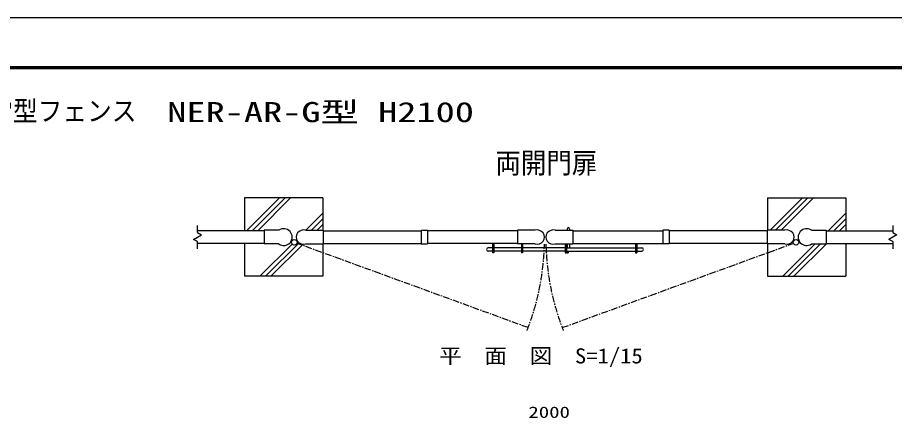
# Model space of a CAD drawing. Units: millimetres, scale not verified. Extents: x -4455 to 4455, y -3150 to 3150.
# Drawn here: x -627 to 2727, y 1615 to 3150 of the extents above; entities that cross this region are included whole.
import ezdxf
from ezdxf.enums import TextEntityAlignment as Align

# ---------------------------------------------------------------- set-up
doc = ezdxf.new("R2010")
doc.units = ezdxf.units.MM
doc.header["$LTSCALE"] = 20
doc.linetypes.add('USER1', pattern=[2, 1.25, -0.25, 0.25, -0.25])
for name, color, linetype, lineweight in [('0-0_1', 7, 'Continuous', 25), ('0-1_EXTCNT-LMEC0', 1, 'Continuous', 25), ('0-2_0', 7, 'Continuous', 25)]:
    doc.layers.add(name, color=color, linetype=linetype, lineweight=lineweight)
doc.layers.add('0-7_10', color=7, linetype='Continuous')
doc.styles.add('ＭＳ ゴシック', font='')
doc.styles.get('ＭＳ ゴシック').set_extended_font_data('MS Gothic')

msp = doc.modelspace()

# ---------------------------------------------------------------- linework, layer by layer
at = {"layer": '0-0_1'}
for p, q in [((241.15, 2459.5), (241.15, 2333.8)), ((541.15, 2459.5), (241.15, 2459.5)), ((541.15, 2459.5), (541.15, 2335.8)), ((2241.15, 2459.5), (2541.15, 2459.5)), ((2241.15, 2459.5), (2241.15, 2335.8)), ((2541.15, 2459.5), (2541.15, 2333.8)), ((316.15, 2333.8), (61.3, 2333.8)), ((372.49, 2335.8), (316.15, 2335.8)), ((316.15, 2335.8), (316.15, 2283.2)), ((474.24, 2335.8), (541.55, 2335.8)), ((541.55, 2335.8), (541.55, 2283.2)), ((541.55, 2333.8), (917.43, 2333.8)), ((917.43, 2335.8), (917.43, 2283.2)), ((917.43, 2335.8), (941.68, 2335.8)), ((941.68, 2335.8), (941.68, 2283.2)), ((1285.75, 2333.8), (941.68, 2333.8)), ((1285.75, 2335.8), (1285.75, 2283.2)), ((1353.07, 2335.8), (1285.75, 2335.8)), ((1429.24, 2335.8), (1496.55, 2335.8)), ((1474.75, 2340.8), (1474.75, 2335.8)), ((1484.75, 2340.8), (1484.75, 2335.8)), ((1496.55, 2335.8), (1496.55, 2283.2)), ((1496.55, 2333.8), (1840.63, 2333.8)), ((1840.63, 2335.8), (1840.63, 2283.2)), ((1864.88, 2335.8), (1840.63, 2335.8)), ((1864.88, 2335.8), (1864.88, 2283.2)), ((2240.75, 2333.8), (1864.88, 2333.8)), ((2308.07, 2335.8), (2240.75, 2335.8)), ((2240.75, 2335.8), (2240.75, 2283.2)), ((2409.82, 2335.8), (2466.15, 2335.8)), ((2466.15, 2335.8), (2466.15, 2283.2)), ((2466.15, 2333.8), (2721, 2333.8)), ((316.15, 2285.2), (61.3, 2285.2)), ((241.15, 2285.2), (241.15, 2159.5)), ((372.49, 2283.2), (316.15, 2283.2)), ((474.24, 2283.2), (541.55, 2283.2)), ((541.15, 2283.2), (541.15, 2159.5)), ((541.55, 2285.2), (917.43, 2285.2)), ((917.43, 2283.2), (941.68, 2283.2)), ((1285.75, 2285.2), (941.68, 2285.2)), ((1190.05, 2285.2), (1190.05, 2249.2)), ((1195.05, 2285.2), (1195.05, 2249.2)), ((1353.07, 2283.2), (1285.75, 2283.2)), ((1300.05, 2283.2), (1300.05, 2249.2)), ((1305.05, 2283.2), (1305.05, 2249.2)), ((1429.24, 2283.2), (1496.55, 2283.2)), ((1467.25, 2283.2), (1467.25, 2249.2)), ((1472.25, 2283.2), (1472.25, 2249.2)), ((1474.75, 2283.2), (1474.75, 2268.45)), ((1484.75, 2283.2), (1484.75, 2268.45)), ((1496.55, 2285.2), (1840.63, 2285.2)), ((1737.25, 2285.2), (1737.25, 2249.2)), ((1742.25, 2285.2), (1742.25, 2249.2)), ((1864.88, 2283.2), (1840.63, 2283.2)), ((2240.75, 2285.2), (1864.88, 2285.2)), ((2308.07, 2283.2), (2240.75, 2283.2)), ((2241.15, 2283.2), (2241.15, 2159.5)), ((2409.82, 2283.2), (2466.15, 2283.2)), ((2466.15, 2285.2), (2721, 2285.2)), ((2541.15, 2285.2), (2541.15, 2159.5)), ((1190.05, 2268.45), (1173.75, 2268.45)), ((1190.05, 2255.45), (1173.75, 2255.45)), ((1195.05, 2249.2), (1190.05, 2249.2)), ((1300.05, 2268.45), (1195.05, 2268.45)), ((1300.05, 2255.45), (1195.05, 2255.45)), ((1305.05, 2249.2), (1300.05, 2249.2)), ((1467.25, 2268.45), (1305.05, 2268.45)), ((1467.25, 2255.45), (1305.05, 2255.45)), ((1467.25, 2249.2), (1472.25, 2249.2)), ((1472.25, 2268.45), (1737.25, 2268.45)), ((1472.25, 2255.45), (1737.25, 2255.45)), ((1474.75, 2255.45), (1474.75, 2249.45)), ((1474.75, 2249.45), (1479.75, 2249.45)), ((1479.75, 2255.45), (1479.75, 2249.45)), ((1737.25, 2249.2), (1742.25, 2249.2)), ((1742.25, 2268.45), (1760.75, 2268.45)), ((1742.25, 2255.45), (1760.75, 2255.45)), ((541.15, 2159.5), (241.15, 2159.5)), ((2241.15, 2159.5), (2541.15, 2159.5))]:
    msp.add_line(p, q, dxfattribs=at)
at = {"layer": '0-0_1', "color": 2}
for p, q in [((374.94, 2459.5), (249.24, 2333.8)), ((270.45, 2333.8), (396.15, 2459.5)), ((417.37, 2459.5), (291.67, 2333.8)), ((2374.94, 2459.5), (2251.24, 2335.8)), ((2272.45, 2335.8), (2396.15, 2459.5)), ((2417.37, 2459.5), (2293.67, 2335.8)), ((541.15, 2400.71), (476.24, 2335.8)), ((2541.15, 2400.71), (2474.24, 2333.8)), ((497.45, 2335.8), (541.15, 2379.5)), ((541.15, 2358.29), (518.67, 2335.8)), ((2495.45, 2333.8), (2541.15, 2379.5)), ((2541.15, 2358.29), (2516.67, 2333.8)), ((423.22, 2282.78), (299.94, 2159.5)), ((321.15, 2159.5), (449.62, 2287.96)), ((465.01, 2282.14), (342.37, 2159.5)), ((440.74, 2300.3), (438.28, 2297.84)), ((2423.64, 2283.2), (2299.94, 2159.5)), ((2321.15, 2159.5), (2444.85, 2283.2)), ((2468.07, 2285.2), (2342.37, 2159.5))]:
    msp.add_line(p, q, dxfattribs=at)
at = {"layer": '0-0_1', "color": 3, "linetype": 'USER1'}
for p, q in [((1325.82, 1963.05), (442.08, 2285.62)), ((1456.49, 1963.05), (2340.23, 2285.62))]:
    msp.add_line(p, q, dxfattribs=at)
at = {"layer": '0-0_1'}
for centre in [(431.65, 2289.42), (2350.66, 2289.42)]:
    msp.add_circle(centre, 10.72, dxfattribs=at)
for centre, radius, start, end in [((391.15, 2309.5), 32.25, 234.63679, 125.36321), ((466.55, 2309.5), 27.4, 73.70962, 286.29067), ((1360.75, 2309.5), 27.4, 253.70947, 106.29053), ((1421.55, 2309.5), 27.4, 73.70962, 286.29067), ((1479.75, 2340.8), 5, 0, 180), ((2315.75, 2309.5), 27.4, 253.70947, 106.29053), ((2391.15, 2309.5), 32.25, 54.63694, 305.36336), ((1173.75, 2261.95), 6.5, 90, 270), ((1760.75, 2261.95), 6.5, 270, 90)]:
    msp.add_arc(centre, radius, start, end, dxfattribs=at)
at = {"layer": '0-0_1', "color": 3, "linetype": 'USER1'}
for centre, start, end in [((428.99, 2303.95), 338.52327, 358.72071), ((2353.32, 2303.95), 181.27915, 201.47658)]:
    msp.add_arc(centre, 959.59, start, end, dxfattribs=at)
at = {"layer": '0-1_EXTCNT-LMEC0', "color": 4}
for p, q in [((61.3, 2326.82), (61.3, 2354.5)), ((2721, 2354.5), (2721, 2326.82)), ((46.3, 2300.84), (76.3, 2318.16)), ((61.3, 2326.82), (76.3, 2318.16)), ((61.3, 2292.18), (46.3, 2300.84)), ((61.3, 2264.5), (61.3, 2292.18)), ((2721, 2292.18), (2706, 2300.84)), ((2721, 2292.18), (2721, 2264.5))]:
    msp.add_line(p, q, dxfattribs=at)
msp.add_lwpolyline([(2721, 2326.82), (2736, 2318.16), (2706, 2300.84)], dxfattribs=at)
at = {"layer": '0-2_0', "color": 3}
msp.add_lwpolyline([(-4455, 3150), (4455, 3150), (4455, -3150), (-4455, -3150)], close=True, dxfattribs=at)
at = {"layer": '0-2_0'}
for points in [[(-4155, 2962.5), (4155, 2962.5), (4155, -2962.5), (-4155, -2962.5)], [(-4153.13, 2960.62), (4153.12, 2960.62), (4153.12, -2960.63), (-4153.13, -2960.63)], [(-4151.25, 2958.75), (4151.25, 2958.75), (4151.25, -2958.75), (-4151.25, -2958.75)], [(-4149.38, 2956.87), (4149.37, 2956.87), (4149.37, -2956.88), (-4149.38, -2956.88)], [(-4147.5, 2955), (4147.5, 2955), (4147.5, -2955), (-4147.5, -2955)]]:
    msp.add_lwpolyline(points, close=True, dxfattribs=at)

# ---------------------------------------------------------------- texts
at = {"layer": '0-0_1', "style": 'ＭＳ ゴシック'}
for s, height, width, p in [('両開門扉', 79.33, 0.9, (1200.8, 2529.73)), ('平\u3000面\u3000図  S=1/15', 57.77, 1.1, (985.23, 1808.59))]:
    msp.add_text(s, height=height, dxfattribs=dict(at, width=width)).set_placement(p, align=Align.BOTTOM_LEFT)
at = {"layer": '0-1_EXTCNT-LMEC0', "color": 3, "style": 'ＭＳ ゴシック', "width": 1.35}
msp.add_text('2000', height=43.26, dxfattribs=at).set_placement((1327.03, 1604.69), align=Align.BOTTOM_LEFT)
at = {"layer": '0-7_10', "style": 'ＭＳ ゴシック'}
for s, width, p in [('積雪型フェンス', 0.9, (-833.56, 2730.62)), ('NER-AR-G型 H2100', 1.4, (-54.48, 2726.49))]:
    msp.add_text(s, height=76.97, dxfattribs=dict(at, width=width)).set_placement(p, align=Align.BOTTOM_LEFT)

doc.saveas('drawing.dxf')
